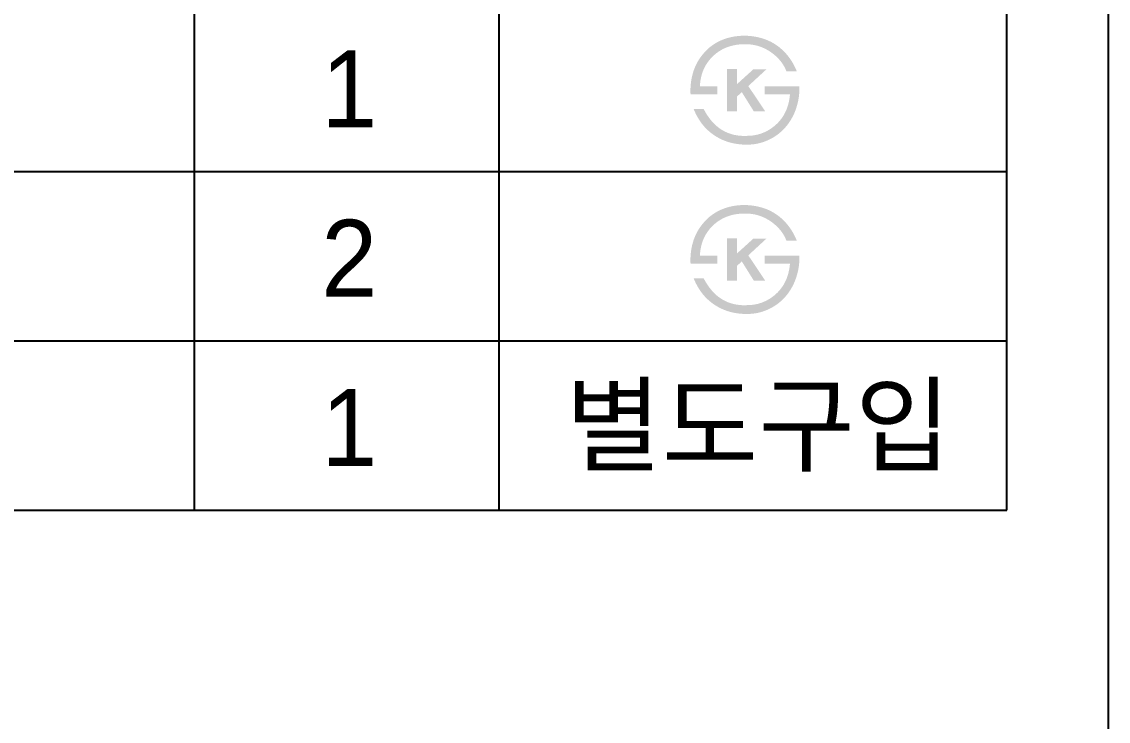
# Model space of a CAD drawing. Header units: millimetres. Extents: x 4364 to 6344, y -6858 to -4003.
# Drawn here: x 5990.8 to 6344, y -4709.5 to -4482.3 of the extents above; entities that cross this region are included whole.
import ezdxf
from ezdxf.enums import TextEntityAlignment as Align

# ---------------------------------------------------------------- set-up
doc = ezdxf.new("R2010")
doc.units = ezdxf.units.MM
doc.layers.add('TEXT', color=7, linetype='Continuous')
doc.layers.add('도각라인', color=7, linetype='Continuous')
doc.styles.add('타이틀', font='H2GTRM.TTF', dxfattribs={"height": 25})

msp = doc.modelspace()

# ---------------------------------------------------------------- hatches: boundary and pattern name
at = {"layer": 'TEXT'}
for points in [[(6208.2, -4505.83), (6208.18, -4505.37), (6208.17, -4504.92), (6208.17, -4504.48), (6208.18, -4504.03), (6208.19, -4503.59), (6208.22, -4503.14), (6208.25, -4502.7), (6208.3, -4502.27), (6208.35, -4501.83), (6208.41, -4501.4), (6208.49, -4500.97), (6208.57, -4500.54), (6208.66, -4500.11), (6208.76, -4499.69), (6208.87, -4499.27), (6208.99, -4498.85), (6209.12, -4498.42), (6209.26, -4498), (6209.42, -4497.59), (6209.58, -4497.18), (6209.75, -4496.78), (6209.93, -4496.39), (6210.11, -4496), (6210.31, -4495.62), (6210.52, -4495.25), (6210.73, -4494.88), (6210.95, -4494.52), (6211.19, -4494.17), (6211.43, -4493.82), (6211.68, -4493.48), (6211.94, -4493.14), (6212.5, -4492.47), (6212.79, -4492.13), (6213.09, -4491.8), (6213.4, -4491.49), (6213.72, -4491.18), (6214.05, -4490.89), (6214.38, -4490.6), (6214.73, -4490.33), (6215.08, -4490.06), (6215.43, -4489.8), (6215.8, -4489.56), (6216.17, -4489.32), (6216.55, -4489.1), (6216.94, -4488.88), (6217.34, -4488.67), (6217.74, -4488.48), (6218.18, -4488.28), (6218.63, -4488.09), (6219.09, -4487.92), (6219.55, -4487.75), (6220.02, -4487.6), (6220.5, -4487.47), (6220.98, -4487.34), (6221.47, -4487.23), (6221.97, -4487.13), (6222.47, -4487.04), (6222.98, -4486.97), (6223.5, -4486.91), (6224.02, -4486.86), (6224.55, -4486.82), (6225.09, -4486.8), (6225.63, -4486.79), (6226.47, -4486.81), (6226.88, -4486.83), (6227.29, -4486.86), (6227.69, -4486.9), (6228.09, -4486.94), (6228.49, -4486.99), (6228.88, -4487.05), (6229.27, -4487.12), (6229.65, -4487.19), (6230.03, -4487.27), (6230.4, -4487.35), (6230.77, -4487.44), (6231.14, -4487.54), (6231.5, -4487.65), (6231.86, -4487.76), (6232.22, -4487.88), (6232.57, -4488.01), (6232.91, -4488.14), (6233.25, -4488.29), (6233.59, -4488.43), (6233.92, -4488.59), (6234.25, -4488.75), (6234.58, -4488.92), (6234.9, -4489.1), (6235.22, -4489.28), (6235.53, -4489.47), (6235.84, -4489.67), (6236.14, -4489.87), (6236.44, -4490.08), (6236.74, -4490.3), (6237.03, -4490.53), (6237.49, -4490.91), (6237.94, -4491.3), (6238.37, -4491.71), (6238.79, -4492.14), (6239.2, -4492.58), (6239.59, -4493.03), (6239.97, -4493.5), (6240.34, -4493.99), (6240.69, -4494.49), (6241.03, -4495), (6241.35, -4495.53), (6241.66, -4496.08), (6241.96, -4496.64), (6242.24, -4497.21), (6242.51, -4497.81), (6242.76, -4498.41), (6242.76, -4498.41), (6239.35, -4498.41), (6239.35, -4498.41), (6239.29, -4498.22), (6239.21, -4498.03), (6239.14, -4497.84), (6239.06, -4497.65), (6238.98, -4497.46), (6238.89, -4497.27), (6238.8, -4497.08), (6238.7, -4496.89), (6238.6, -4496.71), (6238.49, -4496.53), (6238.38, -4496.34), (6238.27, -4496.16), (6238.15, -4495.98), (6238.03, -4495.8), (6237.9, -4495.62), (6237.77, -4495.44), (6237.64, -4495.26), (6237.5, -4495.09), (6237.21, -4494.74), (6236.9, -4494.39), (6236.57, -4494.05), (6236.23, -4493.71), (6235.87, -4493.37), (6235.5, -4493.04), (6235.1, -4492.72), (6234.85, -4492.52), (6234.59, -4492.33), (6234.33, -4492.15), (6234.07, -4491.97), (6233.81, -4491.8), (6233.55, -4491.64), (6233.28, -4491.48), (6233.01, -4491.33), (6232.74, -4491.18), (6232.47, -4491.04), (6232.19, -4490.91), (6231.91, -4490.78), (6231.64, -4490.66), (6231.35, -4490.54), (6231.07, -4490.43), (6230.78, -4490.33), (6230.5, -4490.24), (6230.21, -4490.15), (6229.92, -4490.06), (6229.62, -4489.98), (6229.33, -4489.91), (6229.03, -4489.85), (6228.73, -4489.79), (6228.42, -4489.74), (6228.12, -4489.69), (6227.81, -4489.65), (6227.51, -4489.62), (6227.19, -4489.59), (6226.88, -4489.57), (6226.57, -4489.55), (6226.25, -4489.54), (6225.93, -4489.54), (6225.55, -4489.54), (6225.17, -4489.55), (6224.8, -4489.57), (6224.43, -4489.6), (6224.06, -4489.63), (6223.7, -4489.67), (6223.34, -4489.71), (6222.99, -4489.77), (6222.64, -4489.83), (6222.29, -4489.9), (6221.95, -4489.97), (6221.61, -4490.05), (6221.28, -4490.14), (6220.95, -4490.24), (6220.63, -4490.35), (6220.3, -4490.46), (6219.99, -4490.57), (6219.68, -4490.7), (6219.37, -4490.83), (6219.06, -4490.97), (6218.76, -4491.12), (6218.47, -4491.27), (6218.17, -4491.44), (6217.89, -4491.6), (6217.6, -4491.78), (6217.32, -4491.96), (6217.05, -4492.15), (6216.77, -4492.35), (6216.51, -4492.55), (6216.24, -4492.77), (6215.98, -4492.99), (6215.73, -4493.21), (6215.47, -4493.45), (6215.22, -4493.7), (6214.98, -4493.94), (6214.75, -4494.2), (6214.52, -4494.46), (6214.3, -4494.72), (6214.09, -4494.99), (6213.89, -4495.26), (6213.69, -4495.54), (6213.5, -4495.82), (6213.32, -4496.11), (6213.14, -4496.4), (6212.98, -4496.7), (6212.82, -4497), (6212.67, -4497.31), (6212.52, -4497.62), (6212.38, -4497.93), (6212.25, -4498.25), (6212.13, -4498.58), (6212.02, -4498.91), (6211.91, -4499.24), (6211.81, -4499.58), (6211.72, -4499.93), (6211.64, -4500.28), (6211.56, -4500.63), (6211.49, -4500.99), (6211.43, -4501.35), (6211.37, -4501.72), (6211.33, -4502.09), (6211.29, -4502.47), (6211.26, -4502.85), (6211.23, -4503.24), (6211.23, -4503.24), (6216.93, -4503.24), (6216.93, -4503.24), (6216.93, -4503.24), (6216.93, -4505.83), (6216.93, -4505.83), (6216.93, -4505.83), (6208.21, -4505.83)], [(6223.34, -4502.48), (6228.62, -4497.7), (6232.87, -4497.7), (6226.97, -4503.14), (6232.5, -4511.4), (6228.79, -4511.4), (6224.87, -4505.13), (6223.34, -4506.49), (6223.34, -4511.4), (6220.09, -4511.4), (6220.09, -4497.57), (6223.34, -4497.57)], [(6243.59, -4503.24), (6243.6, -4503.72), (6243.59, -4504.21), (6243.57, -4504.68), (6243.55, -4505.16), (6243.51, -4505.63), (6243.47, -4506.1), (6243.41, -4506.57), (6243.34, -4507.03), (6243.26, -4507.49), (6243.18, -4507.95), (6243.08, -4508.41), (6242.97, -4508.86), (6242.85, -4509.31), (6242.72, -4509.76), (6242.58, -4510.2), (6242.43, -4510.64), (6242.28, -4511.07), (6242.12, -4511.49), (6241.95, -4511.9), (6241.77, -4512.3), (6241.58, -4512.7), (6241.38, -4513.1), (6241.17, -4513.48), (6240.96, -4513.86), (6240.74, -4514.24), (6240.5, -4514.6), (6240.26, -4514.96), (6240.01, -4515.32), (6239.75, -4515.66), (6239.49, -4516.01), (6239.21, -4516.34), (6238.93, -4516.67), (6238.63, -4516.99), (6238.33, -4517.3), (6238.02, -4517.6), (6237.7, -4517.9), (6237.38, -4518.18), (6237.06, -4518.46), (6236.72, -4518.72), (6236.38, -4518.98), (6236.04, -4519.22), (6235.69, -4519.46), (6235.33, -4519.69), (6234.96, -4519.91), (6234.59, -4520.11), (6234.22, -4520.31), (6233.83, -4520.5), (6233.44, -4520.69), (6233.04, -4520.87), (6232.63, -4521.03), (6232.22, -4521.19), (6231.81, -4521.34), (6231.39, -4521.47), (6230.97, -4521.59), (6230.55, -4521.7), (6230.12, -4521.8), (6229.7, -4521.89), (6229.26, -4521.96), (6228.83, -4522.03), (6228.39, -4522.08), (6227.95, -4522.12), (6227.5, -4522.15), (6227.05, -4522.17), (6226.6, -4522.17), (6225.87, -4522.17), (6225.15, -4522.14), (6224.44, -4522.09), (6223.74, -4522.01), (6223.05, -4521.91), (6222.71, -4521.86), (6222.38, -4521.79), (6222.04, -4521.73), (6221.71, -4521.65), (6221.39, -4521.57), (6221.06, -4521.49), (6220.74, -4521.4), (6220.42, -4521.3), (6220.1, -4521.2), (6219.79, -4521.09), (6219.48, -4520.97), (6219.17, -4520.86), (6218.87, -4520.73), (6218.56, -4520.6), (6218.26, -4520.46), (6217.97, -4520.32), (6217.67, -4520.17), (6217.38, -4520.02), (6217.09, -4519.86), (6216.81, -4519.7), (6216.53, -4519.53), (6215.95, -4519.16), (6215.66, -4518.96), (6215.38, -4518.76), (6215.1, -4518.55), (6214.82, -4518.34), (6214.55, -4518.12), (6214.29, -4517.9), (6214.03, -4517.67), (6213.77, -4517.44), (6213.52, -4517.2), (6213.27, -4516.95), (6213.03, -4516.7), (6212.79, -4516.45), (6212.56, -4516.19), (6212.33, -4515.92), (6212.11, -4515.65), (6211.89, -4515.37), (6211.68, -4515.09), (6211.47, -4514.8), (6211.27, -4514.5), (6211.07, -4514.21), (6210.88, -4513.9), (6210.69, -4513.59), (6210.5, -4513.28), (6210.32, -4512.96), (6210.15, -4512.63), (6209.98, -4512.3), (6209.81, -4511.96), (6209.49, -4511.27), (6209.2, -4510.56), (6209.2, -4510.56), (6212.44, -4510.56), (6212.44, -4510.56), (6212.69, -4511.03), (6212.95, -4511.48), (6213.21, -4511.93), (6213.48, -4512.36), (6213.75, -4512.77), (6214.03, -4513.18), (6214.31, -4513.57), (6214.61, -4513.94), (6214.9, -4514.31), (6215.2, -4514.66), (6215.51, -4515), (6215.83, -4515.33), (6216.15, -4515.64), (6216.47, -4515.94), (6216.8, -4516.23), (6217.14, -4516.5), (6217.39, -4516.69), (6217.64, -4516.88), (6217.9, -4517.05), (6218.15, -4517.22), (6218.41, -4517.39), (6218.68, -4517.55), (6218.95, -4517.7), (6219.22, -4517.84), (6219.49, -4517.98), (6219.77, -4518.11), (6220.04, -4518.23), (6220.33, -4518.35), (6220.61, -4518.46), (6220.9, -4518.56), (6221.19, -4518.66), (6221.49, -4518.75), (6221.79, -4518.84), (6222.09, -4518.92), (6222.39, -4518.99), (6222.7, -4519.05), (6223.01, -4519.11), (6223.32, -4519.16), (6223.64, -4519.2), (6223.96, -4519.24), (6224.28, -4519.27), (6224.6, -4519.3), (6224.93, -4519.32), (6225.26, -4519.33), (6225.6, -4519.33), (6225.94, -4519.33), (6226.28, -4519.32), (6227.22, -4519.3), (6227.52, -4519.28), (6227.82, -4519.26), (6228.12, -4519.23), (6228.41, -4519.2), (6228.7, -4519.16), (6228.99, -4519.11), (6229.28, -4519.06), (6229.57, -4519), (6229.85, -4518.94), (6230.13, -4518.87), (6230.41, -4518.79), (6230.69, -4518.71), (6230.97, -4518.62), (6231.25, -4518.53), (6231.52, -4518.42), (6231.79, -4518.32), (6232.06, -4518.2), (6232.33, -4518.08), (6232.59, -4517.96), (6232.86, -4517.83), (6233.12, -4517.69), (6233.38, -4517.55), (6233.64, -4517.4), (6233.9, -4517.24), (6234.15, -4517.08), (6234.4, -4516.91), (6234.66, -4516.73), (6234.9, -4516.55), (6235.15, -4516.37), (6235.4, -4516.17), (6235.68, -4515.94), (6235.95, -4515.69), (6236.22, -4515.44), (6236.48, -4515.19), (6236.73, -4514.93), (6236.97, -4514.67), (6237.2, -4514.39), (6237.43, -4514.12), (6237.65, -4513.84), (6237.86, -4513.55), (6238.06, -4513.26), (6238.26, -4512.96), (6238.45, -4512.65), (6238.63, -4512.35), (6238.8, -4512.03), (6238.96, -4511.71), (6239.12, -4511.38), (6239.27, -4511.05), (6239.41, -4510.72), (6239.54, -4510.37), (6239.66, -4510.02), (6239.78, -4509.67), (6239.89, -4509.31), (6239.99, -4508.95), (6240.08, -4508.58), (6240.16, -4508.2), (6240.24, -4507.82), (6240.31, -4507.43), (6240.37, -4507.04), (6240.43, -4506.64), (6240.47, -4506.24), (6240.51, -4505.83), (6240.51, -4505.83), (6232.34, -4505.83), (6232.34, -4505.83), (6232.34, -4505.83), (6232.34, -4503.24), (6232.34, -4503.24), (6232.34, -4503.24), (6243.59, -4503.24)], [(6208.2, -4560.83), (6208.18, -4560.37), (6208.17, -4559.92), (6208.17, -4559.48), (6208.18, -4559.03), (6208.19, -4558.59), (6208.22, -4558.14), (6208.25, -4557.7), (6208.3, -4557.27), (6208.35, -4556.83), (6208.41, -4556.4), (6208.49, -4555.97), (6208.57, -4555.54), (6208.66, -4555.11), (6208.76, -4554.69), (6208.87, -4554.27), (6208.99, -4553.85), (6209.12, -4553.42), (6209.26, -4553), (6209.42, -4552.59), (6209.58, -4552.18), (6209.75, -4551.78), (6209.93, -4551.39), (6210.11, -4551), (6210.31, -4550.62), (6210.52, -4550.25), (6210.73, -4549.88), (6210.95, -4549.52), (6211.19, -4549.17), (6211.43, -4548.82), (6211.68, -4548.48), (6211.94, -4548.14), (6212.5, -4547.47), (6212.79, -4547.13), (6213.09, -4546.8), (6213.4, -4546.49), (6213.72, -4546.18), (6214.05, -4545.89), (6214.38, -4545.6), (6214.73, -4545.33), (6215.08, -4545.06), (6215.43, -4544.8), (6215.8, -4544.56), (6216.17, -4544.32), (6216.55, -4544.1), (6216.94, -4543.88), (6217.34, -4543.67), (6217.74, -4543.48), (6218.18, -4543.28), (6218.63, -4543.09), (6219.09, -4542.92), (6219.55, -4542.75), (6220.02, -4542.6), (6220.5, -4542.47), (6220.98, -4542.34), (6221.47, -4542.23), (6221.97, -4542.13), (6222.47, -4542.04), (6222.98, -4541.97), (6223.5, -4541.91), (6224.02, -4541.86), (6224.55, -4541.82), (6225.09, -4541.8), (6225.63, -4541.79), (6226.47, -4541.81), (6226.88, -4541.83), (6227.29, -4541.86), (6227.69, -4541.9), (6228.09, -4541.94), (6228.49, -4541.99), (6228.88, -4542.05), (6229.27, -4542.12), (6229.65, -4542.19), (6230.03, -4542.27), (6230.4, -4542.35), (6230.77, -4542.44), (6231.14, -4542.54), (6231.5, -4542.65), (6231.86, -4542.76), (6232.22, -4542.88), (6232.57, -4543.01), (6232.91, -4543.14), (6233.25, -4543.29), (6233.59, -4543.43), (6233.92, -4543.59), (6234.25, -4543.75), (6234.58, -4543.92), (6234.9, -4544.1), (6235.22, -4544.28), (6235.53, -4544.47), (6235.84, -4544.67), (6236.14, -4544.87), (6236.44, -4545.08), (6236.74, -4545.3), (6237.03, -4545.53), (6237.49, -4545.91), (6237.94, -4546.3), (6238.37, -4546.71), (6238.79, -4547.14), (6239.2, -4547.58), (6239.59, -4548.03), (6239.97, -4548.5), (6240.34, -4548.99), (6240.69, -4549.49), (6241.03, -4550), (6241.35, -4550.53), (6241.66, -4551.08), (6241.96, -4551.64), (6242.24, -4552.21), (6242.51, -4552.81), (6242.76, -4553.41), (6242.76, -4553.41), (6239.35, -4553.41), (6239.35, -4553.41), (6239.29, -4553.22), (6239.21, -4553.03), (6239.14, -4552.84), (6239.06, -4552.65), (6238.98, -4552.46), (6238.89, -4552.27), (6238.8, -4552.08), (6238.7, -4551.89), (6238.6, -4551.71), (6238.49, -4551.53), (6238.38, -4551.34), (6238.27, -4551.16), (6238.15, -4550.98), (6238.03, -4550.8), (6237.9, -4550.62), (6237.77, -4550.44), (6237.64, -4550.26), (6237.5, -4550.09), (6237.21, -4549.74), (6236.9, -4549.39), (6236.57, -4549.05), (6236.23, -4548.71), (6235.87, -4548.37), (6235.5, -4548.04), (6235.1, -4547.72), (6234.85, -4547.52), (6234.59, -4547.33), (6234.33, -4547.15), (6234.07, -4546.97), (6233.81, -4546.8), (6233.55, -4546.64), (6233.28, -4546.48), (6233.01, -4546.33), (6232.74, -4546.18), (6232.47, -4546.04), (6232.19, -4545.91), (6231.91, -4545.78), (6231.64, -4545.66), (6231.35, -4545.54), (6231.07, -4545.43), (6230.78, -4545.33), (6230.5, -4545.24), (6230.21, -4545.15), (6229.92, -4545.06), (6229.62, -4544.98), (6229.33, -4544.91), (6229.03, -4544.85), (6228.73, -4544.79), (6228.42, -4544.74), (6228.12, -4544.69), (6227.81, -4544.65), (6227.51, -4544.62), (6227.19, -4544.59), (6226.88, -4544.57), (6226.57, -4544.55), (6226.25, -4544.54), (6225.93, -4544.54), (6225.55, -4544.54), (6225.17, -4544.55), (6224.8, -4544.57), (6224.43, -4544.6), (6224.06, -4544.63), (6223.7, -4544.67), (6223.34, -4544.71), (6222.99, -4544.77), (6222.64, -4544.83), (6222.29, -4544.9), (6221.95, -4544.97), (6221.61, -4545.05), (6221.28, -4545.14), (6220.95, -4545.24), (6220.63, -4545.35), (6220.3, -4545.46), (6219.99, -4545.57), (6219.68, -4545.7), (6219.37, -4545.83), (6219.06, -4545.97), (6218.76, -4546.12), (6218.47, -4546.27), (6218.17, -4546.44), (6217.89, -4546.6), (6217.6, -4546.78), (6217.32, -4546.96), (6217.05, -4547.15), (6216.77, -4547.35), (6216.51, -4547.55), (6216.24, -4547.77), (6215.98, -4547.99), (6215.73, -4548.21), (6215.47, -4548.45), (6215.22, -4548.7), (6214.98, -4548.94), (6214.75, -4549.2), (6214.52, -4549.46), (6214.3, -4549.72), (6214.09, -4549.99), (6213.89, -4550.26), (6213.69, -4550.54), (6213.5, -4550.82), (6213.32, -4551.11), (6213.14, -4551.4), (6212.98, -4551.7), (6212.82, -4552), (6212.67, -4552.31), (6212.52, -4552.62), (6212.38, -4552.93), (6212.25, -4553.25), (6212.13, -4553.58), (6212.02, -4553.91), (6211.91, -4554.24), (6211.81, -4554.58), (6211.72, -4554.93), (6211.64, -4555.28), (6211.56, -4555.63), (6211.49, -4555.99), (6211.43, -4556.35), (6211.37, -4556.72), (6211.33, -4557.09), (6211.29, -4557.47), (6211.26, -4557.85), (6211.23, -4558.24), (6211.23, -4558.24), (6216.93, -4558.24), (6216.93, -4558.24), (6216.93, -4558.24), (6216.93, -4560.83), (6216.93, -4560.83), (6216.93, -4560.83), (6208.21, -4560.83)], [(6223.34, -4557.48), (6228.62, -4552.7), (6232.87, -4552.7), (6226.97, -4558.14), (6232.5, -4566.4), (6228.79, -4566.4), (6224.87, -4560.13), (6223.34, -4561.49), (6223.34, -4566.4), (6220.09, -4566.4), (6220.09, -4552.57), (6223.34, -4552.57)], [(6243.59, -4558.24), (6243.6, -4558.72), (6243.59, -4559.21), (6243.57, -4559.68), (6243.55, -4560.16), (6243.51, -4560.63), (6243.47, -4561.1), (6243.41, -4561.57), (6243.34, -4562.03), (6243.26, -4562.49), (6243.18, -4562.95), (6243.08, -4563.41), (6242.97, -4563.86), (6242.85, -4564.31), (6242.72, -4564.76), (6242.58, -4565.2), (6242.43, -4565.64), (6242.28, -4566.07), (6242.12, -4566.49), (6241.95, -4566.9), (6241.77, -4567.3), (6241.58, -4567.7), (6241.38, -4568.1), (6241.17, -4568.48), (6240.96, -4568.86), (6240.74, -4569.24), (6240.5, -4569.6), (6240.26, -4569.96), (6240.01, -4570.32), (6239.75, -4570.66), (6239.49, -4571.01), (6239.21, -4571.34), (6238.93, -4571.67), (6238.63, -4571.99), (6238.33, -4572.3), (6238.02, -4572.6), (6237.7, -4572.9), (6237.38, -4573.18), (6237.06, -4573.46), (6236.72, -4573.72), (6236.38, -4573.98), (6236.04, -4574.22), (6235.69, -4574.46), (6235.33, -4574.69), (6234.96, -4574.91), (6234.59, -4575.11), (6234.22, -4575.31), (6233.83, -4575.5), (6233.44, -4575.69), (6233.04, -4575.87), (6232.63, -4576.03), (6232.22, -4576.19), (6231.81, -4576.34), (6231.39, -4576.47), (6230.97, -4576.59), (6230.55, -4576.7), (6230.12, -4576.8), (6229.7, -4576.89), (6229.26, -4576.96), (6228.83, -4577.03), (6228.39, -4577.08), (6227.95, -4577.12), (6227.5, -4577.15), (6227.05, -4577.17), (6226.6, -4577.17), (6225.87, -4577.17), (6225.15, -4577.14), (6224.44, -4577.09), (6223.74, -4577.01), (6223.05, -4576.91), (6222.71, -4576.86), (6222.38, -4576.79), (6222.04, -4576.73), (6221.71, -4576.65), (6221.39, -4576.57), (6221.06, -4576.49), (6220.74, -4576.4), (6220.42, -4576.3), (6220.1, -4576.2), (6219.79, -4576.09), (6219.48, -4575.97), (6219.17, -4575.86), (6218.87, -4575.73), (6218.56, -4575.6), (6218.26, -4575.46), (6217.97, -4575.32), (6217.67, -4575.17), (6217.38, -4575.02), (6217.09, -4574.86), (6216.81, -4574.7), (6216.53, -4574.53), (6215.95, -4574.16), (6215.66, -4573.96), (6215.38, -4573.76), (6215.1, -4573.55), (6214.82, -4573.34), (6214.55, -4573.12), (6214.29, -4572.9), (6214.03, -4572.67), (6213.77, -4572.44), (6213.52, -4572.2), (6213.27, -4571.95), (6213.03, -4571.7), (6212.79, -4571.45), (6212.56, -4571.19), (6212.33, -4570.92), (6212.11, -4570.65), (6211.89, -4570.37), (6211.68, -4570.09), (6211.47, -4569.8), (6211.27, -4569.5), (6211.07, -4569.21), (6210.88, -4568.9), (6210.69, -4568.59), (6210.5, -4568.28), (6210.32, -4567.96), (6210.15, -4567.63), (6209.98, -4567.3), (6209.81, -4566.96), (6209.49, -4566.27), (6209.2, -4565.56), (6209.2, -4565.56), (6212.44, -4565.56), (6212.44, -4565.56), (6212.69, -4566.03), (6212.95, -4566.48), (6213.21, -4566.93), (6213.48, -4567.36), (6213.75, -4567.77), (6214.03, -4568.18), (6214.31, -4568.57), (6214.61, -4568.94), (6214.9, -4569.31), (6215.2, -4569.66), (6215.51, -4570), (6215.83, -4570.33), (6216.15, -4570.64), (6216.47, -4570.94), (6216.8, -4571.23), (6217.14, -4571.5), (6217.39, -4571.69), (6217.64, -4571.88), (6217.9, -4572.05), (6218.15, -4572.22), (6218.41, -4572.39), (6218.68, -4572.55), (6218.95, -4572.7), (6219.22, -4572.84), (6219.49, -4572.98), (6219.77, -4573.11), (6220.04, -4573.23), (6220.33, -4573.35), (6220.61, -4573.46), (6220.9, -4573.56), (6221.19, -4573.66), (6221.49, -4573.75), (6221.79, -4573.84), (6222.09, -4573.92), (6222.39, -4573.99), (6222.7, -4574.05), (6223.01, -4574.11), (6223.32, -4574.16), (6223.64, -4574.2), (6223.96, -4574.24), (6224.28, -4574.27), (6224.6, -4574.3), (6224.93, -4574.32), (6225.26, -4574.33), (6225.6, -4574.33), (6225.94, -4574.33), (6226.28, -4574.32), (6227.22, -4574.3), (6227.52, -4574.28), (6227.82, -4574.26), (6228.12, -4574.23), (6228.41, -4574.2), (6228.7, -4574.16), (6228.99, -4574.11), (6229.28, -4574.06), (6229.57, -4574), (6229.85, -4573.94), (6230.13, -4573.87), (6230.41, -4573.79), (6230.69, -4573.71), (6230.97, -4573.62), (6231.25, -4573.53), (6231.52, -4573.42), (6231.79, -4573.32), (6232.06, -4573.2), (6232.33, -4573.08), (6232.59, -4572.96), (6232.86, -4572.83), (6233.12, -4572.69), (6233.38, -4572.55), (6233.64, -4572.4), (6233.9, -4572.24), (6234.15, -4572.08), (6234.4, -4571.91), (6234.66, -4571.73), (6234.9, -4571.55), (6235.15, -4571.37), (6235.4, -4571.17), (6235.68, -4570.94), (6235.95, -4570.69), (6236.22, -4570.44), (6236.48, -4570.19), (6236.73, -4569.93), (6236.97, -4569.67), (6237.2, -4569.39), (6237.43, -4569.12), (6237.65, -4568.84), (6237.86, -4568.55), (6238.06, -4568.26), (6238.26, -4567.96), (6238.45, -4567.65), (6238.63, -4567.35), (6238.8, -4567.03), (6238.96, -4566.71), (6239.12, -4566.38), (6239.27, -4566.05), (6239.41, -4565.72), (6239.54, -4565.37), (6239.66, -4565.02), (6239.78, -4564.67), (6239.89, -4564.31), (6239.99, -4563.95), (6240.08, -4563.58), (6240.16, -4563.2), (6240.24, -4562.82), (6240.31, -4562.43), (6240.37, -4562.04), (6240.43, -4561.64), (6240.47, -4561.24), (6240.51, -4560.83), (6240.51, -4560.83), (6232.34, -4560.83), (6232.34, -4560.83), (6232.34, -4560.83), (6232.34, -4558.24), (6232.34, -4558.24), (6232.34, -4558.24), (6243.59, -4558.24)]]:
    msp.add_hatch(color=256, dxfattribs=at).paths.add_polyline_path(points, flags=0)

# ---------------------------------------------------------------- linework, layer by layer
at = {"layer": '도각라인'}
for p, q in [((6343.97, -4002.9), (6343.97, -6785.9)), ((6046.97, -4640.9), (6046.97, -4255.9)), ((6145.97, -4640.9), (6145.97, -4255.9)), ((6310.97, -4640.9), (6310.97, -4255.9)), ((5436.47, -4530.9), (6310.97, -4530.9)), ((5436.47, -4585.9), (6310.97, -4585.9)), ((5436.47, -4640.9), (6310.97, -4640.9))]:
    msp.add_line(p, q, dxfattribs=at)

# ---------------------------------------------------------------- texts
at = {"layer": 'TEXT', "style": '타이틀'}
for s, p in [('1', (6097.28, -4504.08)), ('2', (6097.28, -4559.08)), ('별도구입', (6230.22, -4613.2)), ('1', (6097.28, -4614.08))]:
    msp.add_text(s, height=25, dxfattribs=at).set_placement(p, align=Align.MIDDLE_CENTER)

doc.saveas('drawing.dxf')
